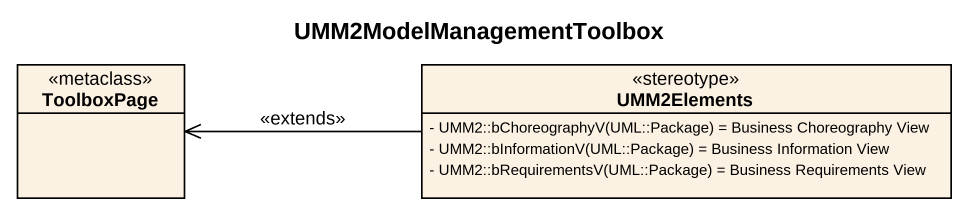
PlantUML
@startuml
title UMM2ModelManagementToolbox
hide circle
hide empty members
skinparam classAttributeIconSize 0
class ToolboxPage <<metaclass>>
class UMM2Elements <<stereotype>> {
  {field} - UMM2::bChoreographyV(UML::Package) = Business Choreography View
  {field} - UMM2::bInformationV(UML::Package) = Business Information View
  {field} - UMM2::bRequirementsV(UML::Package) = Business Requirements View
}
UMM2Elements -left-> ToolboxPage : <<extends>>
@enduml
